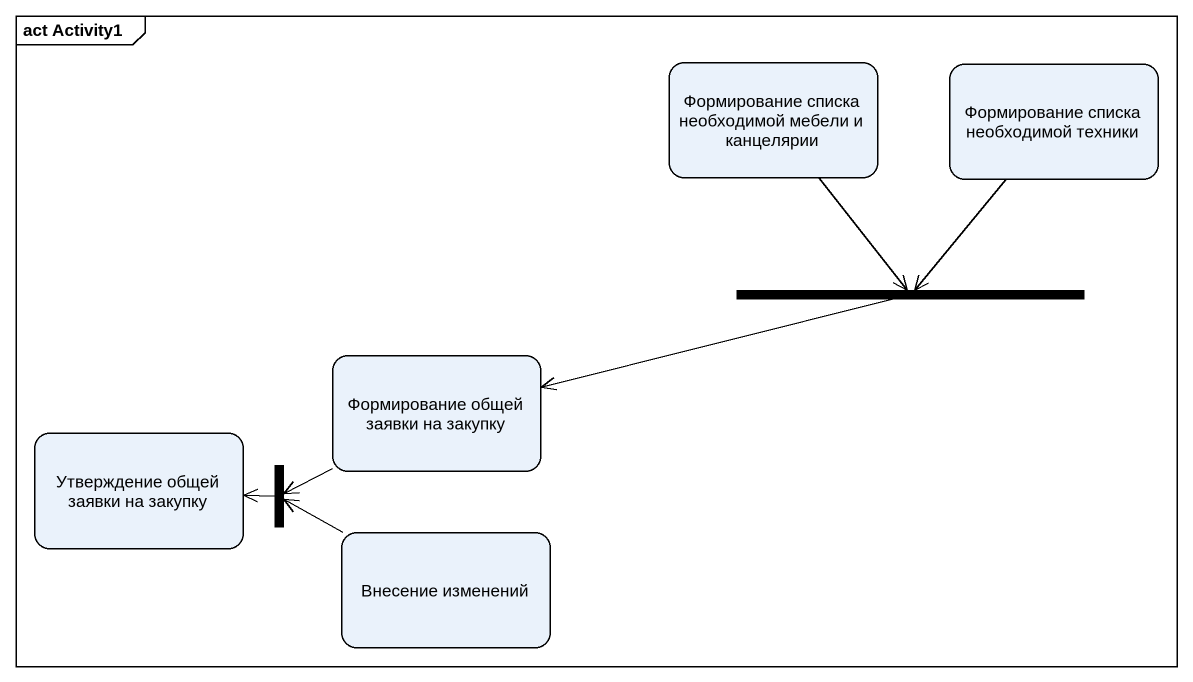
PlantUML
@startuml
mainframe act Activity1
hide empty description
state "Формирование списка необходимой мебели и канцелярии" as Формирование_списка
state "Формирование списка необходимой техники" as Формирование_списка_2
state fork1 <<join>>
state "Формирование общей заявки на закупку" as Формирование_общей_заявки
state "Утверждение общей заявки на закупку" as Утверждение_общей_заявки_на
state fork2 <<join>>
state "Внесение изменений" as Внесение_изменений
Формирование_списка --> fork1
Формирование_списка_2 --> fork1
fork1 -left-> Формирование_общей_заявки
Формирование_общей_заявки -left-> fork2
fork2 -left-> Утверждение_общей_заявки_на
Внесение_изменений -left-> fork2
@enduml
